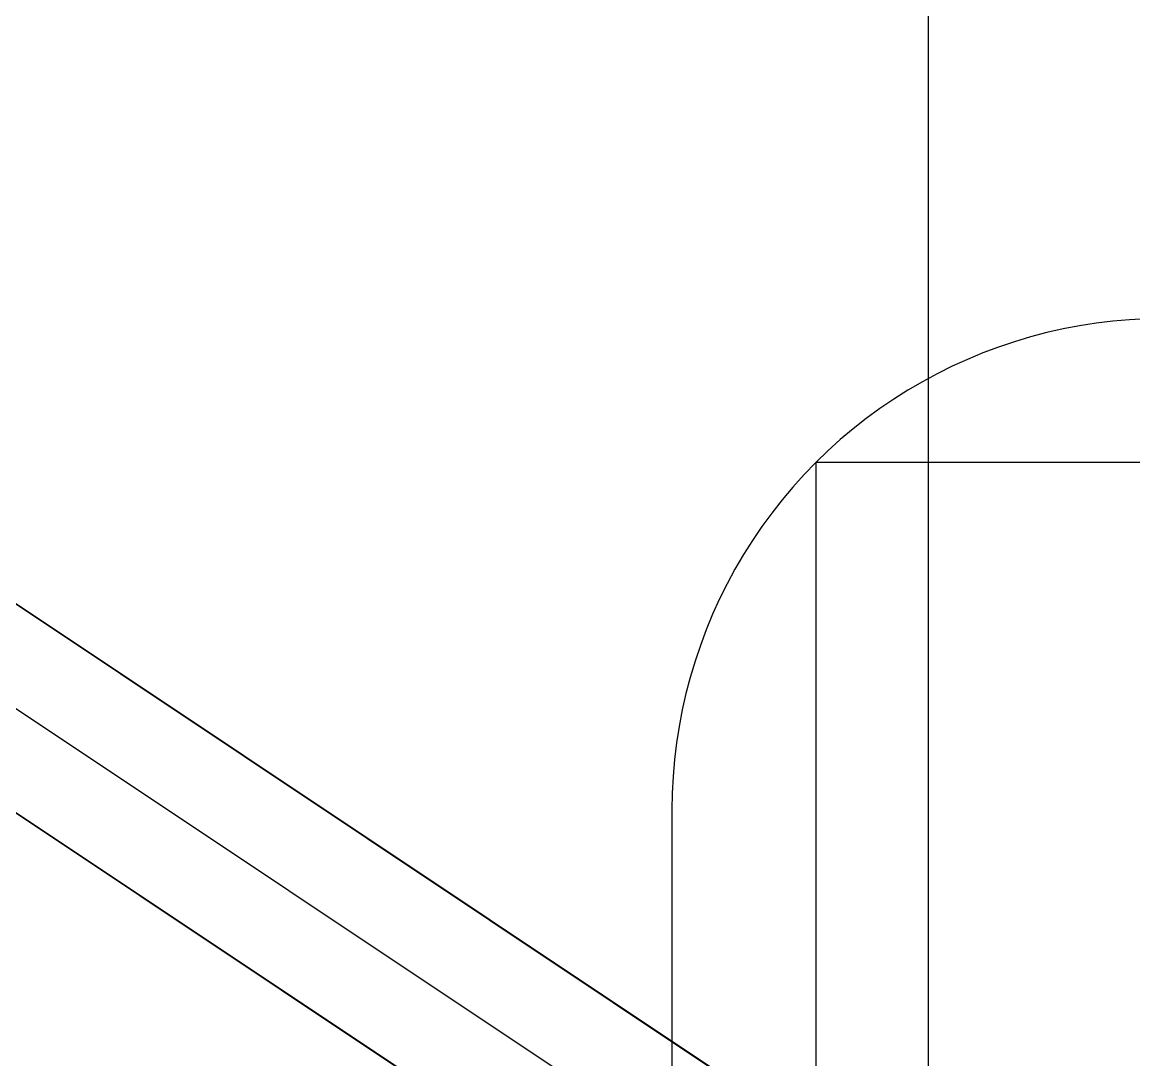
# Model space of a CAD drawing. Header units: millimetres. Extents: x 420 to 781, y -50 to 250.
# Drawn here: x 548.76 to 580.78, y 124.16 to 154.03 of the extents above; entities that cross this region are included whole.
import ezdxf

# ---------------------------------------------------------------- set-up
doc = ezdxf.new("R2010")
doc.units = ezdxf.units.MM
doc.header["$MEASUREMENT"] = 0
doc.layers.add('Default', color=178, linetype='Continuous', true_color=0x000000)

msp = doc.modelspace()

# ---------------------------------------------------------------- linework, layer by layer
at = {"layer": 'Default'}
for p, q in [((751.387, 2.08), (451.387, 202.08)), ((451.387, 202.08), (751.387, 2.08)), ((451.387, 202.08, -80), (751.387, 2.08, -80)), ((450, 200), (750, 0)), ((450, 200, 92), (750, 0, 92)), ((574.871, 0, 358.8), (574.871, 200, 358.8)), ((574.871, 0, 354.8), (574.871, 200, 354.8)), ((574.871, 0, 454.8), (574.871, 200, 454.8)), ((574.871, 0, 450.8), (574.871, 200, 450.8)), ((448.613, 197.92), (748.613, -2.08)), ((748.613, -2.08), (448.613, 197.92)), ((748.613, -2.08, -80), (448.613, 197.92, -80)), ((452.993, 195, 92), (737.993, 5, 92)), ((452.993, 195, 172), (737.993, 5, 172)), ((452.993, 195, 132), (737.993, 5, 132)), ((457.5, 195, 172), (742.5, 5, 172)), ((747.007, 5, 92), (462.007, 195, 92)), ((747.007, 5, 172), (462.007, 195, 172)), ((747.007, 5, 132), (462.007, 195, 132)), ((579.696, 145.368, 172), (579.219, 145.294, 172)), ((579.696, 145.368, 179.8), (579.219, 145.294, 179.8)), ((579.696, 145.368, 175.9), (579.219, 145.294, 175.9)), ((580.175, 145.426, 172), (579.696, 145.368, 172)), ((580.175, 145.426, 179.8), (579.696, 145.368, 179.8)), ((580.175, 145.426, 175.9), (579.696, 145.368, 175.9)), ((580.656, 145.467, 172), (580.175, 145.426, 172)), ((580.656, 145.467, 179.8), (580.175, 145.426, 179.8)), ((580.656, 145.467, 175.9), (580.175, 145.426, 175.9)), ((581.139, 145.492, 172), (580.656, 145.467, 172)), ((581.139, 145.492, 179.8), (580.656, 145.467, 179.8)), ((581.139, 145.492, 175.9), (580.656, 145.467, 175.9)), ((578.273, 145.098, 172), (577.806, 144.976, 172)), ((578.273, 145.098, 179.8), (577.806, 144.976, 179.8)), ((578.273, 145.098, 175.9), (577.806, 144.976, 175.9)), ((578.744, 145.204, 172), (578.273, 145.098, 172)), ((578.744, 145.204, 179.8), (578.273, 145.098, 179.8)), ((578.744, 145.204, 175.9), (578.273, 145.098, 175.9)), ((579.219, 145.294, 172), (578.744, 145.204, 172)), ((579.219, 145.294, 179.8), (578.744, 145.204, 179.8)), ((579.219, 145.294, 175.9), (578.744, 145.204, 175.9)), ((577.343, 144.837, 172), (576.886, 144.683, 172)), ((577.343, 144.837, 179.8), (576.886, 144.683, 179.8)), ((577.343, 144.837, 175.9), (576.886, 144.683, 175.9)), ((577.806, 144.976, 172), (577.343, 144.837, 172)), ((577.806, 144.976, 179.8), (577.343, 144.837, 179.8)), ((577.806, 144.976, 175.9), (577.343, 144.837, 175.9)), ((576.433, 144.514, 172), (575.987, 144.329, 172)), ((576.433, 144.514, 179.8), (575.987, 144.329, 179.8)), ((576.433, 144.514, 175.9), (575.987, 144.329, 175.9)), ((576.886, 144.683, 172), (576.433, 144.514, 172)), ((576.886, 144.683, 179.8), (576.433, 144.514, 179.8)), ((576.886, 144.683, 175.9), (576.433, 144.514, 175.9)), ((575.548, 144.129, 172), (575.115, 143.914, 172)), ((575.548, 144.129, 179.8), (575.115, 143.914, 179.8)), ((575.548, 144.129, 175.9), (575.115, 143.914, 175.9)), ((575.987, 144.329, 172), (575.548, 144.129, 172)), ((575.987, 144.329, 179.8), (575.548, 144.129, 179.8)), ((575.987, 144.329, 175.9), (575.548, 144.129, 175.9)), ((575.115, 143.914, 172), (574.69, 143.685, 172)), ((575.115, 143.914, 179.8), (574.69, 143.685, 179.8)), ((575.115, 143.914, 175.9), (574.69, 143.685, 175.9)), ((574.273, 143.441, 172), (573.865, 143.183, 172)), ((574.273, 143.441, 179.8), (573.865, 143.183, 179.8)), ((574.273, 143.441, 175.9), (573.865, 143.183, 175.9)), ((574.69, 143.685, 172), (574.273, 143.441, 172)), ((574.69, 143.685, 179.8), (574.273, 143.441, 179.8)), ((574.69, 143.685, 175.9), (574.273, 143.441, 175.9)), ((573.865, 143.183, 172), (573.466, 142.912, 172)), ((573.865, 143.183, 179.8), (573.466, 142.912, 179.8)), ((573.865, 143.183, 175.9), (573.466, 142.912, 175.9)), ((573.466, 142.912, 172), (573.076, 142.626, 172)), ((573.466, 142.912, 179.8), (573.076, 142.626, 179.8)), ((573.466, 142.912, 175.9), (573.076, 142.626, 175.9)), ((573.076, 142.626, 172), (572.697, 142.328, 172)), ((573.076, 142.626, 179.8), (572.697, 142.328, 179.8)), ((573.076, 142.626, 175.9), (572.697, 142.328, 175.9)), ((572.697, 142.328, 172), (572.327, 142.017, 172)), ((572.697, 142.328, 179.8), (572.327, 142.017, 179.8)), ((572.697, 142.328, 175.9), (572.327, 142.017, 175.9)), ((572.327, 142.017, 172), (571.969, 141.693, 172)), ((572.327, 142.017, 179.8), (571.969, 141.693, 179.8)), ((572.327, 142.017, 175.9), (571.969, 141.693, 175.9)), ((571.969, 141.693, 172), (571.621, 141.358, 172)), ((571.969, 141.693, 179.8), (571.621, 141.358, 179.8)), ((571.969, 141.693, 175.9), (571.621, 141.358, 175.9)), ((571.621, 141.358, 172), (571.286, 141.011, 172)), ((571.621, 141.358, 179.8), (571.286, 141.011, 179.8)), ((571.621, 141.358, 175.9), (571.286, 141.011, 175.9)), ((655.99, 141.358, 172), (571.621, 141.358, 172)), ((571.621, 141.358, 172), (571.621, 69.089, 172)), ((571.621, 141.358, 179.8), (571.621, 141.358, 172)), ((571.286, 141.011, 172), (570.962, 140.652, 172)), ((571.286, 141.011, 179.8), (570.962, 140.652, 179.8)), ((571.286, 141.011, 175.9), (570.962, 140.652, 175.9)), ((570.962, 140.652, 172), (570.651, 140.283, 172)), ((570.962, 140.652, 179.8), (570.651, 140.283, 179.8)), ((570.962, 140.652, 175.9), (570.651, 140.283, 175.9)), ((570.651, 140.283, 172), (570.353, 139.903, 172)), ((570.651, 140.283, 179.8), (570.353, 139.903, 179.8)), ((570.651, 140.283, 175.9), (570.353, 139.903, 175.9)), ((570.353, 139.903, 172), (570.068, 139.513, 172)), ((570.353, 139.903, 179.8), (570.068, 139.513, 179.8)), ((570.353, 139.903, 175.9), (570.068, 139.513, 175.9)), ((570.068, 139.513, 172), (569.796, 139.114, 172)), ((570.068, 139.513, 179.8), (569.796, 139.114, 179.8)), ((570.068, 139.513, 175.9), (569.796, 139.114, 175.9)), ((569.796, 139.114, 172), (569.538, 138.706, 172)), ((569.796, 139.114, 179.8), (569.538, 138.706, 179.8)), ((569.796, 139.114, 175.9), (569.538, 138.706, 175.9)), ((569.538, 138.706, 172), (569.294, 138.289, 172)), ((569.538, 138.706, 179.8), (569.294, 138.289, 179.8)), ((569.538, 138.706, 175.9), (569.294, 138.289, 175.9)), ((569.294, 138.289, 172), (569.065, 137.864, 172)), ((569.294, 138.289, 179.8), (569.065, 137.864, 179.8)), ((569.294, 138.289, 175.9), (569.065, 137.864, 175.9)), ((569.065, 137.864, 172), (568.85, 137.432, 172)), ((569.065, 137.864, 179.8), (568.85, 137.432, 179.8)), ((569.065, 137.864, 175.9), (568.85, 137.432, 175.9)), ((568.85, 137.432, 172), (568.65, 136.992, 172)), ((568.85, 137.432, 179.8), (568.65, 136.992, 179.8)), ((568.85, 137.432, 175.9), (568.65, 136.992, 175.9)), ((568.65, 136.992, 172), (568.465, 136.546, 172)), ((568.65, 136.992, 179.8), (568.465, 136.546, 179.8)), ((568.65, 136.992, 175.9), (568.465, 136.546, 175.9)), ((568.465, 136.546, 172), (568.296, 136.094, 172)), ((568.465, 136.546, 179.8), (568.296, 136.094, 179.8)), ((568.465, 136.546, 175.9), (568.296, 136.094, 175.9)), ((568.296, 136.094, 172), (568.142, 135.636, 172)), ((568.296, 136.094, 179.8), (568.142, 135.636, 179.8)), ((568.296, 136.094, 175.9), (568.142, 135.636, 175.9)), ((568.142, 135.636, 172), (568.004, 135.173, 172)), ((568.142, 135.636, 179.8), (568.004, 135.173, 179.8)), ((568.142, 135.636, 175.9), (568.004, 135.173, 175.9)), ((568.004, 135.173, 172), (567.881, 134.706, 172)), ((568.004, 135.173, 179.8), (567.881, 134.706, 179.8)), ((568.004, 135.173, 175.9), (567.881, 134.706, 175.9)), ((567.881, 134.706, 172), (567.775, 134.235, 172)), ((567.881, 134.706, 179.8), (567.775, 134.235, 179.8)), ((567.881, 134.706, 175.9), (567.775, 134.235, 175.9)), ((567.775, 134.235, 172), (567.685, 133.761, 172)), ((567.775, 134.235, 179.8), (567.685, 133.761, 179.8)), ((567.775, 134.235, 175.9), (567.685, 133.761, 175.9)), ((567.685, 133.761, 172), (567.611, 133.284, 172)), ((567.685, 133.761, 179.8), (567.611, 133.284, 179.8)), ((567.685, 133.761, 175.9), (567.611, 133.284, 175.9)), ((567.611, 133.284, 172), (567.553, 132.804, 172)), ((567.611, 133.284, 179.8), (567.553, 132.804, 179.8)), ((567.611, 133.284, 175.9), (567.553, 132.804, 175.9)), ((567.553, 132.804, 172), (567.512, 132.323, 172)), ((567.553, 132.804, 179.8), (567.512, 132.323, 179.8)), ((567.553, 132.804, 175.9), (567.512, 132.323, 175.9)), ((567.512, 132.323, 172), (567.488, 131.841, 172)), ((567.512, 132.323, 179.8), (567.488, 131.841, 179.8)), ((567.512, 132.323, 175.9), (567.488, 131.841, 175.9)), ((567.488, 131.841, 172), (567.479, 131.358, 172)), ((567.488, 131.841, 179.8), (567.479, 131.358, 179.8)), ((567.488, 131.841, 175.9), (567.479, 131.358, 175.9)), ((567.479, 131.358, 172), (567.479, 84.142, 172)), ((567.479, 131.358, 179.8), (567.479, 84.142, 179.8)), ((567.479, 131.358, 179.8), (567.479, 131.358, 172)), ((567.479, 131.358, 175.9), (567.479, 84.142, 175.9))]:
    msp.add_line(p, q, dxfattribs=at)

doc.saveas('drawing.dxf')
